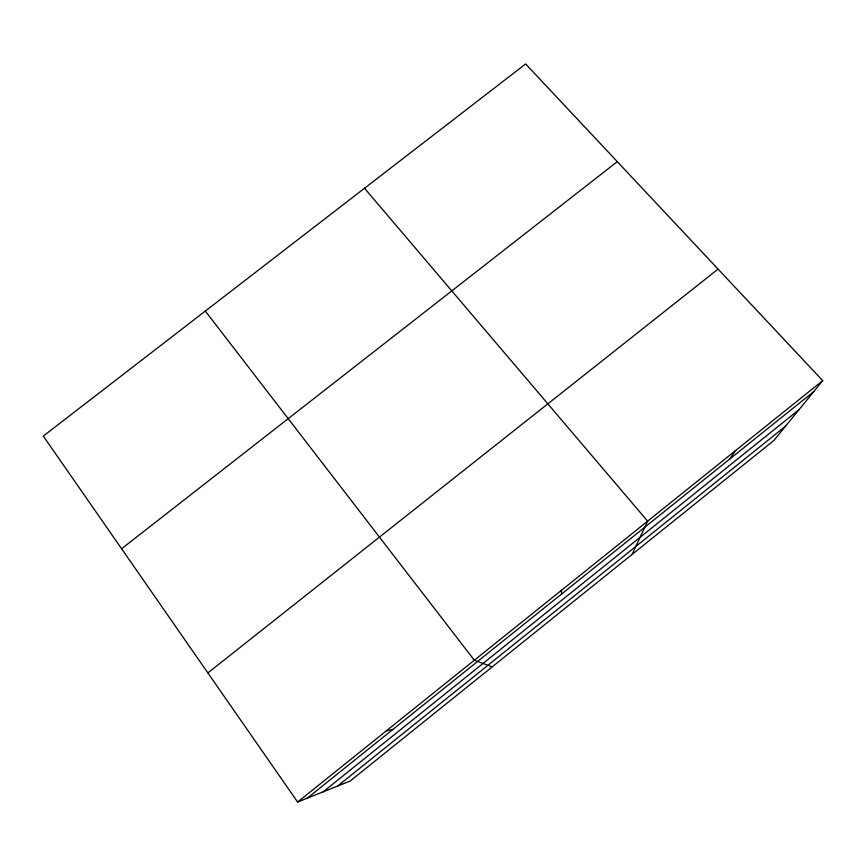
<?xml version="1.0" encoding="UTF-8"?>
<svg xmlns="http://www.w3.org/2000/svg" width="866" height="866" viewBox="0 0 866 866"><rect width="100%" height="100%" fill="white"/><g stroke="black" fill="none" stroke-linecap="round" stroke-linejoin="round"><path stroke-width="1.3" d="M632.072 554.457L647.616 521.159L364.51 188.268M729.681 459.088L735.591 450.558M822.7 380.65L773.912 440.458L350.135 781.045L297.612 802.046L43.3 436.074L525.64 63.954L822.7 380.65L297.612 802.046M307.257 798.192L813.78 391.584M323.17 791.827L799.026 409.672M337.643 786.047L785.57 426.169M207.883 672.914L718.066 269.11M121.608 548.763L617.285 161.661M386.398 730.796L392.828 729.497M492.213 666.863L474.319 660.228L205.318 311.078M561.395 590.363L561.579 594.033"/></g></svg>
